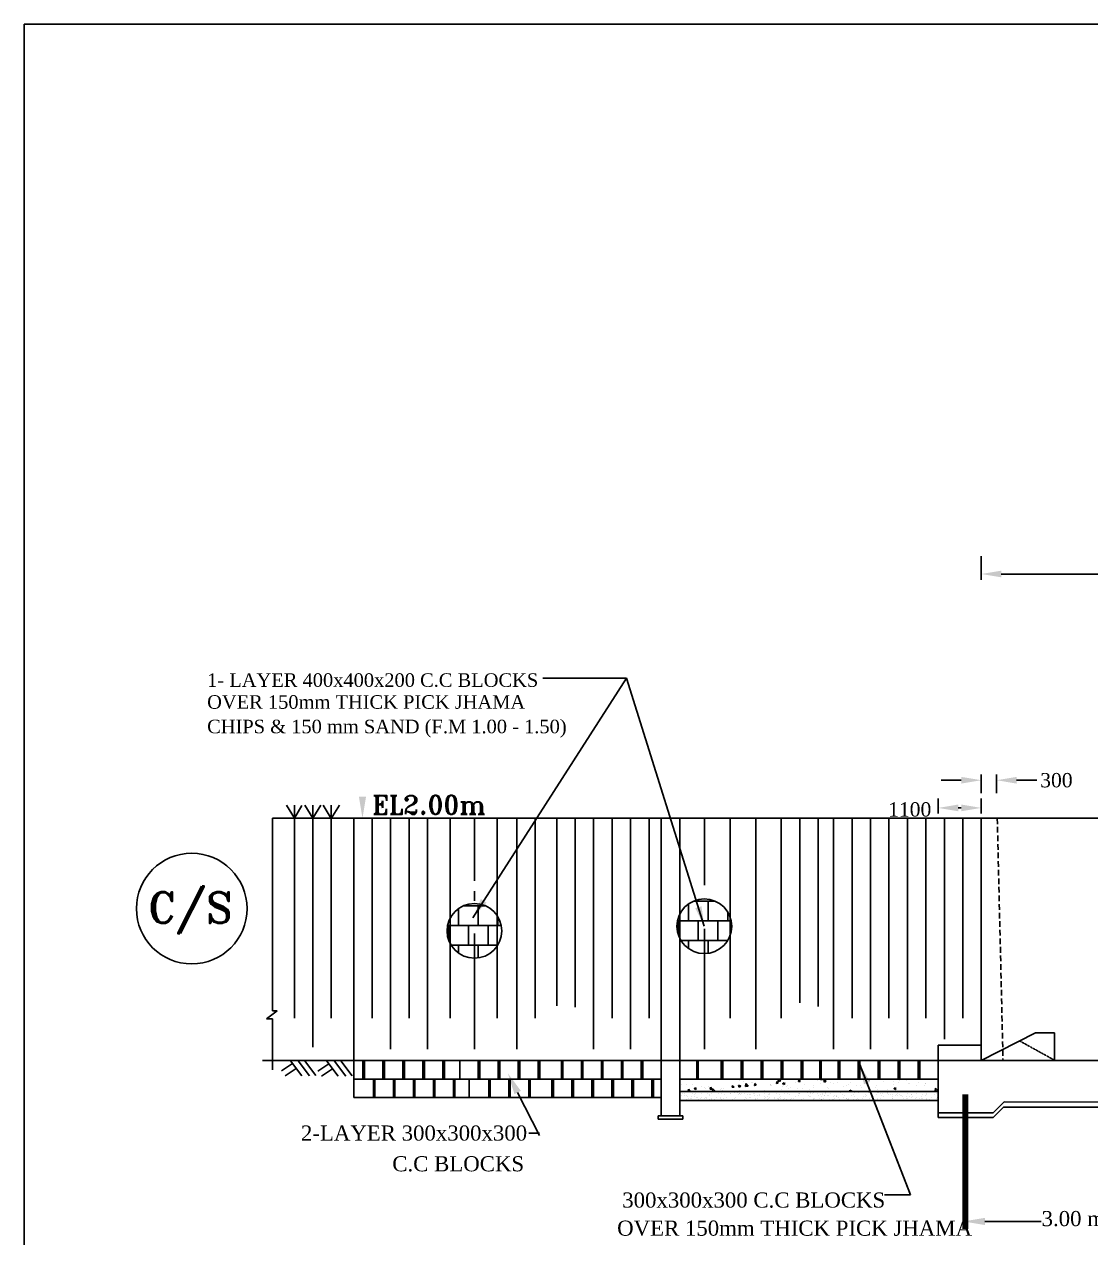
# Model space of a CAD drawing. Extents: x -298162 to 1078160, y -513173 to -216568.
# Drawn here: x 74253 to 92891, y -438317 to -417109 of the extents above; entities that cross this region are included whole.
import ezdxf

# ---------------------------------------------------------------- set-up
doc = ezdxf.new("R2010")
doc.units = 0
doc.header["$MEASUREMENT"] = 0
doc.linetypes.add('DASHED', pattern=[0.75, 0.5, -0.25])
doc.layers.get('0').update_dxf_attribs({"linetype": 'CONTINUOUS'})
doc.layers.get('DEFPOINTS').update_dxf_attribs({"linetype": 'CONTINUOUS'})
for name, color, linetype in [('BLOCK', 6, 'CONTINUOUS'), ('LINE', 7, 'CONTINUOUS'), ('SLOPECON', 12, 'CONTINUOUS'), ('SLOPEEARTH', 3, 'CONTINUOUS'), ('TEXT', 10, 'CONTINUOUS')]:
    doc.layers.add(name, color=color, linetype=linetype)
doc.styles.add('BIG', font='ROMANT.SHX')
doc.styles.get("Standard").update_dxf_attribs({"font": 'times.ttf', "height": 250})
doc.dimstyles.new('3', dxfattribs={"dimtxt": 225, "dimasz": 350, "dimexe": 100, "dimexo": 25, "dimgap": 9, "dimtad": 0, "dimdec": 0, "dimzin": 0, "dimdsep": 46, "dimtxsty": 'Standard', "dimcen": 0, "dimclrt": 256, "dimadec": 0, "dimazin": 0, "dimtfac": 1, "dimtdec": 0, "dimtofl": 0, "dimtmove": 2, "dimatfit": 3, "dimfxl": 1, "dimtolj": 1, "dimtzin": 0, "dimarcsym": 0})

# ---------------------------------------------------------------- blocks, each defined once
blk = doc.blocks.new('*D692')
at = {"layer": 'DEFPOINTS', "color": 0, "lineweight": -2}
for p in [(90978, -426378), (98760, -426717), (98760, -426717)]:
    blk.add_point(p, dxfattribs=at)
at = {"layer": 'LINE', "color": 0, "lineweight": -2}
for p, q in [((90978, -426403), (90978, -426817)), ((98760, -426692), (98760, -426617)), ((91328, -426717), (98410, -426717))]:
    blk.add_line(p, q, dxfattribs=at)
for points in [[(91328, -426659), (91328, -426775), (90978, -426717)], [(98410, -426659), (98410, -426775), (98760, -426717)]]:
    blk.add_solid(points, dxfattribs=at)
at = {"layer": 'LINE', "insert": (94700, -426405), "char_height": 250, "attachment_point": 5}
blk.add_mtext('\\A1;7700', dxfattribs=at)
blk = doc.blocks.new('*D827')
at = {"layer": 'DEFPOINTS', "color": 0, "lineweight": -2}
for p in [(90978, -430321), (90978, -430575), (91246, -430575)]:
    blk.add_point(p, dxfattribs=at)
at = {"layer": 'LINE', "color": 0, "lineweight": -2}
for p, q in [((90978, -430550), (90978, -430221)), ((91246, -430550), (91246, -430221)), ((90628, -430321), (90278, -430321)), ((91596, -430321), (91946, -430321))]:
    blk.add_line(p, q, dxfattribs=at)
for points in [[(90628, -430263), (90628, -430380), (90978, -430321)], [(91596, -430263), (91596, -430380), (91246, -430321)]]:
    blk.add_solid(points, dxfattribs=at)
at = {"layer": 'LINE', "insert": (92291, -430322), "char_height": 250, "attachment_point": 5}
blk.add_mtext('\\A1;300', dxfattribs=at)
blk = doc.blocks.new('*D828')
at = {"layer": 'DEFPOINTS', "color": 0, "lineweight": -2}
for p in [(90225, -430618), (90978, -430618), (90225, -430805)]:
    blk.add_point(p, dxfattribs=at)
at = {"layer": 'LINE', "color": 0, "lineweight": -2}
for p, q in [((90225, -430643), (90225, -430905)), ((90978, -430643), (90978, -430905)), ((90628, -430805), (90575, -430805))]:
    blk.add_line(p, q, dxfattribs=at)
for points in [[(90575, -430746), (90575, -430863), (90225, -430805)], [(90628, -430746), (90628, -430863), (90978, -430805)]]:
    blk.add_solid(points, dxfattribs=at)
at = {"layer": 'LINE', "insert": (89727, -430833), "char_height": 250, "attachment_point": 5}
blk.add_mtext('\\A1;1100', dxfattribs=at)
blk = doc.blocks.new('A$C546D0F5F')
at = {"layer": 'LINE'}
for s, p in [('1- LAYER 400x400x200 C.C BLOCKS', (0, 0)), ('OVER 150mm THICK PICK JHAMA', (0, -275)), ('CHIPS & 150 mm SAND (F.M 1.00 - 1.50)', (0, -583))]:
    blk.add_text(s, height=170, dxfattribs=at).set_placement(p)
blk = doc.blocks.new('*X15')
at = {"color": 0}
for p, q in [((19840, 640), (19840, 912)), ((19924, 960), (20274, 960)), ((20000, 960), (20000, 985)), ((20160, 640), (20160, 960)), ((19664, 640), (20535, 640)), ((19680, 403), (19680, 640)), ((20000, 320), (20000, 640)), ((20320, 320), (20320, 640)), ((20480, 640), (20480, 781)), ((19720, 320), (20479, 320)), ((19840, 190), (19840, 320)), ((20160, 111), (20160, 320))]:
    blk.add_line(p, q, dxfattribs=at)

msp = doc.modelspace()

# ---------------------------------------------------------------- linework, layer by layer
at = {"color": 0}
for p, q in [((80010.01, -430986.257), (80010.01, -435863.241)), ((85386.26, -430986.257), (85386.26, -436188.316)), ((85708.835, -430986.257), (85708.835, -436188.316)), ((90977.56, -430986.257), (90977.56, -435220.591)), ((90224.885, -434951.778), (90224.885, -435220.591)), ((90977.56, -434951.778), (90224.885, -434951.778)), ((98714.677, -435220.591), (90224.885, -435220.591)), ((90224.885, -435220.591), (90224.885, -436215.197)), ((86621.32, -435554.634), (86621.32, -435554.634)), ((86663.285, -435552.044), (86663.285, -435552.044)), ((86746.048, -435564.081), (86746.048, -435564.081)), ((86824.936, -435581.44), (86824.936, -435581.44)), ((86959.525, -435599.159), (86959.525, -435599.159)), ((87397.496, -435620.035), (87403.712, -435586.336)), ((87429.63, -435617.207), (87403.712, -435586.318)), ((87476.178, -435577.529), (87428.363, -435584.944)), ((87428.364, -435584.959), (87433.226, -435543.166)), ((87476.178, -435577.529), (87443.206, -435543.166)), ((87732.714, -435595.456), (87732.714, -435595.456)), ((87783.113, -435586.298), (87789.329, -435552.598)), ((87815.247, -435583.469), (87783.113, -435586.281)), ((87815.247, -435583.469), (87789.329, -435552.581)), ((88038.987, -435547.848), (88038.987, -435547.848)), ((88117.134, -435572.418), (88117.134, -435572.418)), ((88168.73, -435552.56), (88170.463, -435543.166)), ((88200.864, -435549.732), (88168.73, -435552.544)), ((88173.576, -435565.567), (88173.576, -435565.567)), ((88200.864, -435549.732), (88195.354, -435543.166)), ((88266.691, -435580.225), (88229.047, -435565.775)), ((88239.949, -435598.28), (88229.048, -435565.792)), ((88266.691, -435580.225), (88239.948, -435598.263)), ((88974.768, -435590.99), (88974.768, -435590.99)), ((89012.585, -435555.222), (89008.54, -435543.166)), ((89030.436, -435543.166), (89012.585, -435555.206)), ((89159.7, -435543.882), (89159.7, -435543.882)), ((89224.432, -435543.77), (89224.432, -435543.77)), ((89261.764, -435578.864), (89261.764, -435578.864)), ((89438.935, -435584.191), (89438.935, -435584.191)), ((89537.967, -435597.589), (89537.967, -435597.589)), ((89548.76, -435566.738), (89548.76, -435566.738)), ((89673.402, -435576.675), (89673.402, -435576.675)), ((89835.757, -435554.612), (89835.757, -435554.612)), ((85745.473, -435632.752), (85745.473, -435632.752)), ((85759.445, -435795.389), (85759.445, -435795.389)), ((85777.134, -435761.395), (85777.134, -435761.395)), ((85788.59, -435799.71), (85788.59, -435799.71)), ((85830.889, -435632.551), (85830.889, -435632.551)), ((85887.162, -435752.155), (85855.027, -435754.966)), ((85855.028, -435754.985), (85861.244, -435721.285)), ((85887.162, -435752.155), (85861.244, -435721.267)), ((85871.571, -435724.377), (85871.571, -435724.377)), ((85924.48, -435794.598), (85924.48, -435794.598)), ((85925.756, -435630.471), (85925.756, -435630.471)), ((86002.543, -435709.397), (85964.899, -435694.947)), ((85975.801, -435727.453), (85964.9, -435694.965)), ((86002.543, -435709.397), (85975.8, -435727.435)), ((85989.499, -435800.075), (85989.499, -435800.075)), ((86027.201, -435766.587), (86027.201, -435766.587)), ((86085.011, -435677.453), (86085.011, -435677.453)), ((86093.354, -435796.752), (86093.354, -435796.752)), ((86144.425, -435686.37), (86144.425, -435686.37)), ((86158.567, -435712.251), (86158.567, -435712.251)), ((86190.407, -435800.441), (86190.407, -435800.441)), ((86204.991, -435670.781), (86204.991, -435670.781)), ((86233.033, -435812.314), (86233.033, -435812.314)), ((86272.779, -435718.418), (86240.644, -435721.229)), ((86240.645, -435721.248), (86246.861, -435687.548)), ((86272.779, -435718.418), (86246.861, -435687.53)), ((86267.602, -435803.03), (86267.602, -435803.03)), ((86281.362, -435758.216), (86286.753, -435711.876)), ((86328.627, -435755.503), (86286.752, -435711.861)), ((86288.626, -435704.26), (86288.626, -435704.26)), ((86328.627, -435755.503), (86311.137, -435758.216)), ((86391.316, -435800.806), (86391.316, -435800.806)), ((86423.215, -435721.979), (86423.215, -435721.979)), ((86432.637, -435802.238), (86432.637, -435802.238)), ((86445.564, -435700.125), (86445.564, -435700.125)), ((86457.96, -435740.189), (86457.96, -435740.189)), ((86476.549, -435705.199), (86476.549, -435705.199)), ((86491.187, -435810.097), (86491.187, -435810.097)), ((86540.432, -435763.569), (86540.432, -435763.569)), ((86547.314, -435758.666), (86547.314, -435758.666)), ((86574.013, -435767.99), (86574.013, -435767.99)), ((86592.225, -435801.171), (86592.225, -435801.171)), ((86601.511, -435804.392), (86601.511, -435804.392)), ((86658.396, -435684.681), (86626.261, -435687.492)), ((86626.262, -435687.51), (86632.478, -435653.81)), ((86658.396, -435684.681), (86632.478, -435653.792)), ((86661.642, -435779.527), (86661.642, -435779.527)), ((86714.092, -435786.432), (86714.092, -435786.432)), ((86732.56, -435687.999), (86732.56, -435687.999)), ((86775.18, -435666.34), (86737.536, -435651.889)), ((86748.438, -435684.395), (86737.537, -435651.907)), ((86747.673, -435790.853), (86747.673, -435790.853)), ((86775.18, -435666.34), (86748.437, -435684.378)), ((86752.586, -435743.053), (86752.586, -435743.053)), ((86753.145, -435804.393), (86753.145, -435804.393)), ((86775.759, -435810.67), (86775.759, -435810.67)), ((86793.134, -435801.536), (86793.134, -435801.536)), ((86835.302, -435802.39), (86835.302, -435802.39)), ((86854.588, -435673.946), (86860.528, -435622.888)), ((86902.402, -435666.516), (86854.588, -435673.932)), ((86902.402, -435666.516), (86860.527, -435622.873)), ((86887.752, -435809.295), (86887.752, -435809.295)), ((86906.199, -435748.089), (86906.199, -435748.089)), ((86940.794, -435809.878), (86940.794, -435809.878)), ((86976.82, -435605.863), (86976.82, -435605.863)), ((86994.043, -435801.901), (86994.043, -435801.901)), ((87011.299, -435802.175), (87011.299, -435802.175)), ((87011.879, -435653.773), (87018.095, -435620.073)), ((87044.013, -435650.944), (87011.879, -435653.755)), ((87044.013, -435650.944), (87018.095, -435620.055)), ((87019.556, -435675.872), (87019.556, -435675.872)), ((87025.284, -435604.39), (87025.284, -435604.39)), ((87109.668, -435812.032), (87109.668, -435812.032)), ((87193.195, -435735.963), (87193.195, -435735.963)), ((87194.952, -435802.266), (87194.952, -435802.266)), ((87261.366, -435807.367), (87261.366, -435807.367)), ((87273.258, -435796.471), (87273.258, -435796.471)), ((87290.355, -435659.682), (87290.355, -435659.682)), ((87296.842, -435638.808), (87296.842, -435638.808)), ((87299.062, -435643.86), (87299.062, -435643.86)), ((87306.552, -435663.746), (87306.552, -435663.746)), ((87395.861, -435802.631), (87395.861, -435802.631)), ((87429.63, -435617.207), (87397.496, -435620.018)), ((87480.192, -435723.837), (87480.192, -435723.837)), ((87502.678, -435670.667), (87502.678, -435670.667)), ((87547.817, -435623.282), (87510.173, -435608.832)), ((87521.074, -435641.338), (87510.173, -435608.849)), ((87547.817, -435623.282), (87521.074, -435641.321)), ((87531.411, -435794.253), (87531.411, -435794.253)), ((87540.027, -435759.976), (87540.027, -435759.976)), ((87572.878, -435676.663), (87572.878, -435676.663)), ((87593.549, -435651.62), (87593.549, -435651.62)), ((87596.77, -435802.996), (87596.77, -435802.996)), ((87603.891, -435713.501), (87603.891, -435713.501)), ((87637.266, -435688.386), (87637.266, -435688.386)), ((87705.062, -435759.184), (87705.062, -435759.184)), ((87767.188, -435711.711), (87767.188, -435711.711)), ((87781.479, -435799.445), (87781.479, -435799.445)), ((87793.37, -435788.549), (87793.37, -435788.549)), ((87797.678, -435803.361), (87797.678, -435803.361)), ((87815.533, -435764.4), (87815.533, -435764.4)), ((87849.114, -435768.821), (87849.114, -435768.821)), ((87852.113, -435716.972), (87852.113, -435716.972)), ((87873.936, -435761.338), (87873.936, -435761.338)), ((87880.545, -435639.494), (87880.545, -435639.494)), ((87936.743, -435780.358), (87936.743, -435780.358)), ((87976.804, -435733.087), (87976.804, -435733.087)), ((87989.193, -435787.263), (87989.193, -435787.263)), ((87998.587, -435803.726), (87998.587, -435803.726)), ((88022.773, -435791.684), (88022.773, -435791.684)), ((88046.249, -435649.275), (88046.249, -435649.275)), ((88048.184, -435767.616), (88048.184, -435767.616)), ((88051.524, -435786.332), (88051.524, -435786.332)), ((88054.184, -435699.585), (88054.184, -435699.585)), ((88110.403, -435803.221), (88110.403, -435803.221)), ((88123.671, -435751.39), (88123.671, -435751.39)), ((88159.457, -435766.825), (88159.457, -435766.825)), ((88162.853, -435810.126), (88162.853, -435810.126)), ((88167.541, -435627.368), (88167.541, -435627.368)), ((88199.496, -435804.092), (88199.496, -435804.092)), ((88247.829, -435791.524), (88247.829, -435791.524)), ((88259.72, -435780.627), (88259.72, -435780.627)), ((88287.418, -435687.459), (88287.418, -435687.459)), ((88306.022, -435703.094), (88306.022, -435703.094)), ((88328.331, -435768.979), (88328.331, -435768.979)), ((88339.408, -435610.272), (88339.408, -435610.272)), ((88346.642, -435804.457), (88346.642, -435804.457)), ((88400.775, -435615.242), (88400.775, -435615.242)), ((88459.35, -435610.268), (88459.35, -435610.268)), ((88502.579, -435775.256), (88502.579, -435775.256)), ((88517.874, -435778.41), (88517.874, -435778.41)), ((88547.551, -435804.822), (88547.551, -435804.822)), ((88574.414, -435675.332), (88574.414, -435675.332)), ((88618.643, -435650.581), (88618.643, -435650.581)), ((88619.558, -435756.913), (88619.558, -435756.913)), ((88662.966, -435637.074), (88662.966, -435637.074)), ((88667.614, -435774.465), (88667.614, -435774.465)), ((88718.415, -435753.626), (88680.772, -435739.176)), ((88687.155, -435758.216), (88680.772, -435739.192)), ((88687.771, -435603.116), (88687.771, -435603.116)), ((88718.415, -435753.626), (88711.611, -435758.216)), ((88748.46, -435805.187), (88748.46, -435805.187)), ((88767.941, -435783.602), (88767.941, -435783.602)), ((88779.833, -435772.705), (88779.833, -435772.705)), ((88797.555, -435654.793), (88797.555, -435654.793)), ((88836.488, -435776.619), (88836.488, -435776.619)), ((88861.411, -435663.206), (88861.411, -435663.206)), ((88890.201, -435684.999), (88890.201, -435684.999)), ((88949.369, -435805.552), (88949.369, -435805.552)), ((88984.421, -435758.326), (88984.421, -435758.326)), ((89010.736, -435782.897), (89010.736, -435782.897)), ((89036.871, -435765.232), (89036.871, -435765.232)), ((89037.986, -435770.488), (89037.986, -435770.488)), ((89070.452, -435769.653), (89070.452, -435769.653)), ((89137.092, -435699.494), (89137.092, -435699.494)), ((89148.407, -435651.08), (89148.407, -435651.08)), ((89150.278, -435805.917), (89150.278, -435805.917)), ((89158.081, -435781.189), (89158.081, -435781.189)), ((89166.237, -435722.854), (89166.237, -435722.854)), ((89175.771, -435782.105), (89175.771, -435782.105)), ((89210.531, -435788.094), (89210.531, -435788.094)), ((89244.112, -435792.515), (89244.112, -435792.515)), ((89288.054, -435775.68), (89288.054, -435775.68)), ((89299.945, -435764.784), (89299.945, -435764.784)), ((89331.741, -435804.052), (89331.741, -435804.052)), ((89340.708, -435726.301), (89340.708, -435726.301)), ((89344.645, -435784.259), (89344.645, -435784.259)), ((89351.187, -435806.282), (89351.187, -435806.282)), ((89384.191, -435810.957), (89384.191, -435810.957)), ((89435.403, -435638.954), (89435.403, -435638.954)), ((89491.052, -435710.569), (89453.408, -435696.119)), ((89464.31, -435728.623), (89453.409, -435696.134)), ((89491.052, -435710.569), (89464.309, -435728.607)), ((89475.297, -435744.019), (89475.297, -435744.019)), ((89518.893, -435790.537), (89518.893, -435790.537)), ((89552.096, -435806.647), (89552.096, -435806.647)), ((89558.099, -435762.566), (89558.099, -435762.566)), ((89683.928, -435789.746), (89683.928, -435789.746)), ((89710.493, -435618.609), (89710.493, -435618.609)), ((89722.399, -435626.828), (89722.399, -435626.828)), ((89753.005, -435807.012), (89753.005, -435807.012)), ((89808.166, -435767.758), (89808.166, -435767.758)), ((89851.503, -435651.407), (89851.503, -435651.407)), ((89852.802, -435791.9), (89852.802, -435791.9)), ((89877.017, -435603.481), (89877.017, -435603.481)), ((89953.913, -435807.377), (89953.913, -435807.377)), ((89974, -435758.216), (89974.673, -435754.571)), ((89977.743, -435758.216), (89974.672, -435754.556)), ((89986.53, -435656.463), (89986.53, -435656.463)), ((90009.396, -435614.702), (90009.396, -435614.702)), ((90011.606, -435621.2), (90011.606, -435621.2)), ((90013.998, -435813.485), (90013.998, -435813.485)), ((90027.05, -435798.177), (90027.05, -435798.177)), ((90154.822, -435807.742), (90154.822, -435807.742)), ((90165.038, -435705.226), (90165.038, -435705.226)), ((90220.015, -435745.291), (90172.2, -435752.706)), ((90172.201, -435752.719), (90178.141, -435701.661)), ((90220.015, -435745.291), (90178.14, -435701.648)), ((90192.086, -435797.386), (90192.086, -435797.386)), ((85701.029, -435831.132), (85701.029, -435831.132)), ((85712.92, -435820.236), (85712.92, -435820.236)), ((85733.861, -435824.421), (85733.861, -435824.421)), ((85786.311, -435831.326), (85786.311, -435831.326)), ((85819.892, -435835.747), (85819.892, -435835.747)), ((85834.426, -435898.868), (85834.426, -435898.868)), ((85837.243, -435855.086), (85837.243, -435855.086)), ((85861.632, -435881.536), (85861.632, -435881.536)), ((85894.969, -435887.756), (85894.969, -435887.756)), ((85906.861, -435876.859), (85906.861, -435876.859)), ((85907.521, -435847.284), (85907.521, -435847.284)), ((85920.416, -435918.907), (85920.416, -435918.907)), ((85959.971, -435854.189), (85959.971, -435854.189)), ((85971.074, -435818.019), (85971.074, -435818.019)), ((85993.551, -435858.61), (85993.551, -435858.61)), ((86011.492, -435861.364), (86011.492, -435861.364)), ((86035.335, -435899.233), (86035.335, -435899.233)), ((86062.541, -435881.901), (86062.541, -435881.901)), ((86081.181, -435870.147), (86081.181, -435870.147)), ((86133.63, -435877.052), (86133.63, -435877.052)), ((86165.014, -435874.642), (86165.014, -435874.642)), ((86167.211, -435881.473), (86167.211, -435881.473)), ((86176.527, -435860.572), (86176.527, -435860.572)), ((86221.142, -435823.211), (86221.142, -435823.211)), ((86236.244, -435899.598), (86236.244, -435899.598)), ((86254.84, -435893.009), (86254.84, -435893.009)), ((86263.45, -435882.266), (86263.45, -435882.266)), ((86307.29, -435899.915), (86307.29, -435899.915)), ((86340.871, -435904.336), (86340.871, -435904.336)), ((86345.401, -435862.726), (86345.401, -435862.726)), ((86415.082, -435879.834), (86415.082, -435879.834)), ((86426.973, -435868.938), (86426.973, -435868.938)), ((86428.5, -435915.872), (86428.5, -435915.872)), ((86437.153, -435899.963), (86437.153, -435899.963)), ((86464.358, -435882.631), (86464.358, -435882.631)), ((86519.649, -435869.004), (86519.649, -435869.004)), ((86638.062, -435900.328), (86638.062, -435900.328)), ((86665.267, -435882.996), (86665.267, -435882.996)), ((86684.684, -435868.213), (86684.684, -435868.213)), ((86685.127, -435866.72), (86685.127, -435866.72)), ((86741.254, -435815.289), (86741.254, -435815.289)), ((86838.97, -435900.693), (86838.97, -435900.693)), ((86853.558, -435870.367), (86853.558, -435870.367)), ((86866.176, -435883.361), (86866.176, -435883.361)), ((86921.333, -435813.716), (86921.333, -435813.716)), ((86935.194, -435871.912), (86935.194, -435871.912)), ((86947.086, -435861.016), (86947.086, -435861.016)), ((87008.962, -435825.252), (87008.962, -435825.252)), ((87027.806, -435876.645), (87027.806, -435876.645)), ((87039.879, -435901.058), (87039.879, -435901.058)), ((87061.412, -435832.158), (87061.412, -435832.158)), ((87067.085, -435883.726), (87067.085, -435883.726)), ((87094.992, -435836.578), (87094.992, -435836.578)), ((87141.026, -435917.639), (87141.026, -435917.639)), ((87182.622, -435848.115), (87182.622, -435848.115)), ((87192.841, -435875.853), (87192.841, -435875.853)), ((87205.239, -435858.798), (87205.239, -435858.798)), ((87235.071, -435855.02), (87235.071, -435855.02)), ((87240.788, -435901.423), (87240.788, -435901.423)), ((87267.994, -435884.091), (87267.994, -435884.091)), ((87268.652, -435859.441), (87268.652, -435859.441)), ((87283.916, -435818.31), (87283.916, -435818.31)), ((87356.281, -435870.978), (87356.281, -435870.978)), ((87361.715, -435878.007), (87361.715, -435878.007)), ((87399.18, -435915.422), (87399.18, -435915.422)), ((87408.731, -435877.883), (87408.731, -435877.883)), ((87441.697, -435901.788), (87441.697, -435901.788)), ((87442.312, -435882.304), (87442.312, -435882.304)), ((87448.952, -435817.519), (87448.952, -435817.519)), ((87455.307, -435863.99), (87455.307, -435863.99)), ((87467.198, -435853.094), (87467.198, -435853.094)), ((87468.903, -435884.456), (87468.903, -435884.456)), ((87529.941, -435893.841), (87529.941, -435893.841)), ((87535.963, -435884.285), (87535.963, -435884.285)), ((87582.391, -435900.746), (87582.391, -435900.746)), ((87615.971, -435905.167), (87615.971, -435905.167)), ((87617.826, -435819.673), (87617.826, -435819.673)), ((87642.606, -435902.153), (87642.606, -435902.153)), ((87661.138, -435909.717), (87661.138, -435909.717)), ((87669.812, -435884.821), (87669.812, -435884.821)), ((87700.998, -435883.493), (87700.998, -435883.493)), ((87703.601, -435916.703), (87703.601, -435916.703)), ((87725.352, -435850.877), (87725.352, -435850.877)), ((87792.074, -435825.951), (87792.074, -435825.951)), ((87843.515, -435902.518), (87843.515, -435902.518)), ((87869.872, -435885.647), (87869.872, -435885.647)), ((87870.72, -435885.187), (87870.72, -435885.187)), ((87919.292, -435907.5), (87919.292, -435907.5)), ((87957.109, -435825.159), (87957.109, -435825.159)), ((87975.419, -435856.069), (87975.419, -435856.069)), ((87987.311, -435845.172), (87987.311, -435845.172)), ((88044.12, -435891.925), (88044.12, -435891.925)), ((88044.424, -435902.884), (88044.424, -435902.884)), ((88071.629, -435885.552), (88071.629, -435885.552)), ((88125.983, -435827.313), (88125.983, -435827.313)), ((88155.393, -435891.134), (88155.393, -435891.134)), ((88169.359, -435912.692), (88169.359, -435912.692)), ((88181.251, -435901.795), (88181.251, -435901.795)), ((88191.57, -435903.249), (88191.57, -435903.249)), ((88191.702, -435842.955), (88191.702, -435842.955)), ((88196.433, -435814.547), (88196.433, -435814.547)), ((88218.776, -435885.917), (88218.776, -435885.917)), ((88230.3, -435826.084), (88230.3, -435826.084)), ((88246.468, -435833.591), (88246.468, -435833.591)), ((88282.75, -435832.989), (88282.75, -435832.989)), ((88316.33, -435837.41), (88316.33, -435837.41)), ((88324.267, -435893.288), (88324.267, -435893.288)), ((88385.642, -435899.578), (88385.642, -435899.578)), ((88392.479, -435903.614), (88392.479, -435903.614)), ((88403.96, -435848.946), (88403.96, -435848.946)), ((88411.503, -435832.799), (88411.503, -435832.799)), ((88419.685, -435886.282), (88419.685, -435886.282)), ((88441.769, -435848.147), (88441.769, -435848.147)), ((88453.661, -435837.25), (88453.661, -435837.25)), ((88456.409, -435855.851), (88456.409, -435855.851)), ((88489.99, -435860.272), (88489.99, -435860.272)), ((88498.515, -435899.566), (88498.515, -435899.566)), ((88577.619, -435871.809), (88577.619, -435871.809)), ((88580.377, -435834.953), (88580.377, -435834.953)), ((88593.388, -435903.979), (88593.388, -435903.979)), ((88620.593, -435886.647), (88620.593, -435886.647)), ((88630.069, -435878.714), (88630.069, -435878.714)), ((88635.709, -435904.77), (88635.709, -435904.77)), ((88647.601, -435893.874), (88647.601, -435893.874)), ((88663.55, -435898.774), (88663.55, -435898.774)), ((88663.65, -435883.135), (88663.65, -435883.135)), ((88711.814, -435835.033), (88711.814, -435835.033)), ((88751.279, -435894.672), (88751.279, -435894.672)), ((88754.625, -435841.231), (88754.625, -435841.231)), ((88794.297, -435904.344), (88794.297, -435904.344)), ((88803.729, -435901.577), (88803.729, -435901.577)), ((88821.502, -435887.012), (88821.502, -435887.012)), ((88832.424, -435900.928), (88832.424, -435900.928)), ((88837.31, -435905.998), (88837.31, -435905.998)), ((88905.754, -435891.656), (88905.754, -435891.656)), ((88919.661, -435840.44), (88919.661, -435840.44)), ((88924.939, -435917.534), (88924.939, -435917.534)), ((88961.882, -435840.225), (88961.882, -435840.225)), ((88973.773, -435829.329), (88973.773, -435829.329)), ((88995.205, -435904.709), (88995.205, -435904.709)), ((89006.672, -435907.206), (89006.672, -435907.206)), ((89022.411, -435887.377), (89022.411, -435887.377)), ((89088.535, -435842.594), (89088.535, -435842.594)), ((89155.822, -435896.848), (89155.822, -435896.848)), ((89167.713, -435885.952), (89167.713, -435885.952)), ((89171.707, -435906.414), (89171.707, -435906.414)), ((89196.114, -435905.074), (89196.114, -435905.074)), ((89223.32, -435887.742), (89223.32, -435887.742)), ((89231.927, -435827.111), (89231.927, -435827.111)), ((89262.783, -435848.871), (89262.783, -435848.871)), ((89340.581, -435908.568), (89340.581, -435908.568)), ((89397.023, -435905.439), (89397.023, -435905.439)), ((89417.771, -435815.378), (89417.771, -435815.378)), ((89424.229, -435888.107), (89424.229, -435888.107)), ((89425.867, -435883.734), (89425.867, -435883.734)), ((89427.818, -435848.08), (89427.818, -435848.08)), ((89481.994, -435832.303), (89481.994, -435832.303)), ((89493.885, -435821.407), (89493.885, -435821.407)), ((89505.401, -435826.915), (89505.401, -435826.915)), ((89514.829, -435914.846), (89514.829, -435914.846)), ((89557.85, -435833.82), (89557.85, -435833.82)), ((89591.431, -435838.241), (89591.431, -435838.241)), ((89596.692, -435850.234), (89596.692, -435850.234)), ((89597.932, -435905.804), (89597.932, -435905.804)), ((89625.138, -435888.472), (89625.138, -435888.472)), ((89675.934, -435888.927), (89675.934, -435888.927)), ((89679.06, -435849.777), (89679.06, -435849.777)), ((89679.864, -435914.055), (89679.864, -435914.055)), ((89687.826, -435878.03), (89687.826, -435878.03)), ((89731.51, -435856.683), (89731.51, -435856.683)), ((89752.039, -435819.189), (89752.039, -435819.189)), ((89765.091, -435861.103), (89765.091, -435861.103)), ((89770.94, -435856.512), (89770.94, -435856.512)), ((89798.841, -435906.169), (89798.841, -435906.169)), ((89826.047, -435888.837), (89826.047, -435888.837)), ((89848.738, -435916.209), (89848.738, -435916.209)), ((89852.72, -435872.64), (89852.72, -435872.64)), ((89905.17, -435879.545), (89905.17, -435879.545)), ((89935.975, -435855.72), (89935.975, -435855.72)), ((89938.75, -435883.966), (89938.75, -435883.966)), ((89945.979, -435875.813), (89945.979, -435875.813)), ((89999.75, -435906.535), (89999.75, -435906.535)), ((90002.107, -435824.382), (90002.107, -435824.382)), ((90026.38, -435895.503), (90026.38, -435895.503)), ((90026.955, -435889.203), (90026.955, -435889.203)), ((90078.83, -435902.408), (90078.83, -435902.408)), ((90104.849, -435857.874), (90104.849, -435857.874)), ((90112.41, -435906.829), (90112.41, -435906.829)), ((90196.047, -435881.005), (90196.047, -435881.005)), ((90200.04, -435918.366), (90200.04, -435918.366)), ((90200.659, -435906.9), (90200.659, -435906.9)), ((90207.938, -435870.108), (90207.938, -435870.108)), ((91375.254, -435943.845), (91184.546, -436134.553)), ((85332.498, -436188.316), (85332.498, -436242.078)), ((85762.598, -436188.316), (85332.498, -436188.316)), ((85762.598, -436188.316), (85762.598, -436242.078)), ((91184.546, -436134.553), (90224.885, -436134.553)), ((91184.546, -436215.197), (90224.885, -436215.197)), ((91365.577, -436034.166), (91184.546, -436215.197)), ((85762.598, -436242.078), (85332.498, -436242.078))]:
    msp.add_line(p, q, dxfattribs=at)
at = {"color": 0, "linetype": 'DASHED'}
msp.add_line((92255.164, -435212.943), (91646.904, -434876.123), dxfattribs=at)
at = {"color": 0, "const_width": 107.525}
msp.add_lwpolyline([(90700.683, -435811.978), (90700.683, -438164.346)], dxfattribs=at)
at = {"layer": 'BLOCK', "color": 0}
for p, q in [((90224.885, -435220.591), (80010.01, -435220.591)), ((80171.298, -435220.591), (80171.298, -435543.166)), ((80198.179, -435220.591), (80198.179, -435543.166)), ((80520.754, -435220.591), (80520.754, -435543.166)), ((80547.635, -435220.591), (80547.635, -435543.166)), ((80870.21, -435220.591), (80870.21, -435543.166)), ((80897.092, -435220.591), (80897.092, -435543.166)), ((81219.667, -435220.591), (81219.667, -435543.166)), ((81246.548, -435220.591), (81246.548, -435543.166)), ((81569.123, -435220.591), (81569.123, -435543.166)), ((81596.004, -435220.591), (81596.004, -435543.166)), ((81866.611, -435220.591), (81866.611, -435543.166)), ((82187.392, -435220.591), (82187.392, -435543.166)), ((82214.273, -435220.591), (82214.273, -435543.166)), ((82536.848, -435220.591), (82536.848, -435543.166)), ((82563.729, -435220.591), (82563.729, -435543.166)), ((82886.304, -435220.591), (82886.304, -435543.166)), ((82913.185, -435220.591), (82913.185, -435543.166)), ((83235.76, -435220.591), (83235.76, -435543.166)), ((83262.642, -435220.591), (83262.642, -435543.166)), ((83638.979, -435220.591), (83638.979, -435543.166)), ((83665.86, -435220.591), (83665.86, -435543.166)), ((83988.435, -435220.591), (83988.435, -435543.166)), ((84015.317, -435220.591), (84015.317, -435543.166)), ((84337.892, -435220.591), (84337.892, -435543.166)), ((84364.773, -435220.591), (84364.773, -435543.166)), ((84687.348, -435220.591), (84687.348, -435543.166)), ((84714.229, -435220.591), (84714.229, -435543.166)), ((85036.804, -435220.591), (85036.804, -435543.166)), ((85063.685, -435220.591), (85063.685, -435543.166)), ((86004.529, -435220.591), (86004.529, -435543.166)), ((86031.41, -435220.591), (86031.41, -435543.166)), ((86434.629, -435220.591), (86434.629, -435543.166)), ((86461.51, -435220.591), (86461.51, -435543.166)), ((86784.085, -435220.591), (86784.085, -435543.166)), ((86810.967, -435220.591), (86810.967, -435543.166)), ((87133.542, -435220.591), (87133.542, -435543.166)), ((87160.423, -435220.591), (87160.423, -435543.166)), ((87482.998, -435220.591), (87482.998, -435543.166)), ((87509.879, -435220.591), (87509.879, -435543.166)), ((87832.454, -435220.591), (87832.454, -435543.166)), ((87859.335, -435220.591), (87859.335, -435543.166)), ((88155.029, -435220.591), (88155.029, -435543.166)), ((88181.91, -435220.591), (88181.91, -435543.166)), ((88477.604, -435220.591), (88477.604, -435543.166)), ((88504.485, -435220.591), (88504.485, -435543.166)), ((88827.06, -435220.591), (88827.06, -435543.166)), ((88853.942, -435220.591), (88853.942, -435543.166)), ((89176.517, -435220.591), (89176.517, -435543.166)), ((89203.398, -435220.591), (89203.398, -435543.166)), ((89525.973, -435220.591), (89525.973, -435543.166)), ((89552.854, -435220.591), (89552.854, -435543.166)), ((89875.429, -435220.591), (89875.429, -435543.166)), ((89902.31, -435220.591), (89902.31, -435543.166)), ((85386.26, -435543.166), (80010.01, -435543.166)), ((80354.671, -435543.154), (80354.671, -435865.729)), ((80381.553, -435543.154), (80381.553, -435865.729)), ((80704.128, -435543.154), (80704.128, -435865.729)), ((80731.009, -435543.154), (80731.009, -435865.729)), ((81053.584, -435543.154), (81053.584, -435865.729)), ((81080.465, -435543.154), (81080.465, -435865.729)), ((81403.04, -435543.154), (81403.04, -435865.729)), ((81429.921, -435543.154), (81429.921, -435865.729)), ((81752.496, -435543.154), (81752.496, -435865.729)), ((81779.378, -435543.154), (81779.378, -435865.729)), ((82027.284, -435543.154), (82027.284, -435865.729)), ((82370.765, -435543.154), (82370.765, -435865.729)), ((82397.646, -435543.154), (82397.646, -435865.729)), ((82720.221, -435543.154), (82720.221, -435865.729)), ((82747.103, -435543.154), (82747.103, -435865.729)), ((83069.678, -435543.154), (83069.678, -435865.729)), ((83096.559, -435543.154), (83096.559, -435865.729)), ((83472.896, -435543.154), (83472.896, -435865.729)), ((83499.778, -435543.154), (83499.778, -435865.729)), ((83822.353, -435543.154), (83822.353, -435865.729)), ((83849.234, -435543.154), (83849.234, -435865.729)), ((84171.809, -435543.154), (84171.809, -435865.729)), ((84198.69, -435543.154), (84198.69, -435865.729)), ((84521.265, -435543.154), (84521.265, -435865.729)), ((84548.146, -435543.154), (84548.146, -435865.729)), ((84870.721, -435543.154), (84870.721, -435865.729)), ((84897.603, -435543.154), (84897.603, -435865.729)), ((85220.178, -435543.154), (85220.178, -435865.729)), ((85247.059, -435543.154), (85247.059, -435865.729)), ((90224.885, -435543.166), (85708.835, -435543.166)), ((90224.885, -435758.216), (85708.835, -435758.216)), ((85386.26, -435863.241), (80010.01, -435863.241)), ((90224.885, -435919.503), (85708.835, -435919.503))]:
    msp.add_line(p, q, dxfattribs=at)
at = {"layer": 'LINE', "color": 0}
for p, q in [((98759.872, -430983.871), (78590.403, -430986.257)), ((78590.403, -430986.257), (78590.403, -434353.654)), ((78670.629, -434353.654), (78487.255, -434491.045)), ((78590.403, -434491.045), (78487.255, -434491.045)), ((78670.629, -434353.654), (78590.403, -434353.654)), ((78590.403, -434491.045), (78590.403, -435384.083)), ((91924.355, -434733.336), (90977.56, -435220.591)), ((91924.355, -434733.336), (92255.164, -434733.336)), ((92255.164, -434733.336), (92255.164, -435220.591)), ((80010.01, -435220.591), (78418.769, -435220.591)), ((78940.241, -435274.242), (78745.697, -435402.101)), ((79006.795, -435361.186), (78812.252, -435489.045)), ((78904.404, -435223.098), (79104.067, -435489.045)), ((79037.513, -435223.098), (79237.176, -435489.045)), ((79150.143, -435217.984), (79349.806, -435483.931)), ((79575.067, -435279.356), (79380.523, -435407.215)), ((79641.621, -435366.301), (79447.078, -435494.16)), ((79539.23, -435228.213), (79738.893, -435494.16)), ((79672.338, -435228.213), (79872.001, -435494.16)), ((79784.969, -435223.098), (79984.632, -435489.045)), ((88827.06, -435220.591), (89743.861, -437566.055)), ((82875.329, -435778.219), (83257.837, -436528.305)), ((99080.518, -435953.317), (91375.254, -435943.845)), ((99078.716, -436043.647), (91365.577, -436034.166)), ((83257.837, -436487.349), (83073.345, -436487.349)), ((89743.861, -437566.055), (89285.919, -437566.055)), ((91042.095, -438031.948), (92027.269, -438031.948))]:
    msp.add_line(p, q, dxfattribs=at)
at = {"layer": 'LINE', "color": 0, "linetype": 'DASHED', "ltscale": 200}
msp.add_line((91257.281, -430986.257), (91358.397, -435220.591), dxfattribs=at)
at = {"layer": 'LINE', "color": 0}
msp.add_lwpolyline([(74252.713, -459895.115), (134757.913, -459895.115), (134757.913, -417109.295), (74252.713, -417109.295)], close=True, dxfattribs=at)
for centre, radius in [((77180.231, -432565.048), 966.728), ((86137.817, -432874.121), 477.988), ((82120.497, -432953.719), 477.988)]:
    msp.add_circle(centre, radius, dxfattribs=at)
for points in [[(82931.206, -435749.725), (82819.452, -435806.714), (82704.362, -435442.958)], [(91042.095, -437969.225), (91042.095, -438094.671), (90665.757, -438031.948)]]:
    msp.add_solid(points, dxfattribs=at)
at = {"layer": 'SLOPECON', "color": 0}
for p, q in [((83880.91, -429932.315), (83880.91, -429938.951)), ((80332.585, -430986.257), (80332.585, -434479.177)), ((80655.16, -430986.257), (80655.16, -435018.95)), ((80977.735, -430986.257), (80977.735, -434479.177)), ((81300.31, -430986.257), (81300.31, -435018.95)), ((81697.257, -430986.257), (81697.257, -434479.177)), ((82120.497, -430986.257), (82120.497, -432081.916)), ((82517.444, -430986.257), (82517.444, -434479.177)), ((82859.423, -430986.257), (82859.423, -435018.95)), ((83181.998, -430986.257), (83181.998, -434479.177)), ((83558.335, -430986.257), (83558.335, -434265.428)), ((83880.91, -430986.257), (83880.91, -434290.046)), ((84203.485, -430986.257), (84203.485, -435018.95)), ((84526.06, -430986.257), (84526.06, -434479.177)), ((84848.635, -430986.257), (84848.635, -435018.95)), ((85171.21, -430986.257), (85171.21, -434479.177)), ((86138.935, -430986.257), (86138.935, -432152.365)), ((86587.616, -430986.257), (86587.616, -434479.177)), ((87035.307, -430986.257), (87035.307, -435018.95)), ((87482.998, -430986.257), (87482.998, -434479.177)), ((87805.573, -430986.257), (87805.573, -434213.984)), ((88128.148, -430986.257), (88128.148, -434273.513)), ((88396.96, -430986.257), (88396.96, -435018.95)), ((88719.535, -430986.257), (88719.535, -434479.177)), ((89042.11, -430986.257), (89042.11, -435018.95)), ((89364.685, -430986.257), (89364.685, -434479.177)), ((89687.26, -430986.257), (89687.26, -435018.95)), ((90009.835, -430986.257), (90009.835, -434479.177)), ((90332.41, -430986.257), (90332.41, -434846.696)), ((90654.985, -430986.257), (90654.985, -434479.177)), ((82120.497, -432260.774), (82120.497, -432425.996)), ((82120.497, -432999.362), (82120.497, -435018.95)), ((86138.935, -432919.765), (86138.935, -435018.95))]:
    msp.add_line(p, q, dxfattribs=at)
at = {"layer": 'SLOPEEARTH', "color": 0}
for p, q in [((78972.975, -430981.371), (78837.371, -430756.829)), ((78972.856, -430756.829), (78972.938, -434479.177)), ((78972.975, -430981.371), (79105.962, -430760.898)), ((79295.513, -430986.257), (79156.958, -430756.829)), ((79295.431, -430756.829), (79295.513, -434986.801)), ((79295.513, -430986.257), (79433.902, -430756.829)), ((79618.051, -430991.143), (79476.545, -430756.829)), ((79618.006, -430756.829), (79618.088, -434479.177)), ((79618.051, -430991.143), (79759.387, -430756.829))]:
    msp.add_line(p, q, dxfattribs=at)
msp.add_solid([(80100.473, -430607.636), (80225.919, -430607.636), (80163.196, -430983.974)], dxfattribs=at)

# ---------------------------------------------------------------- block references
at = {"layer": 'LINE', "color": 0}
for name, p, xscale, yscale, zscale in [('A$C546D0F5F', (77448.563, -428688.919), 1.391500000027008, 1.391500000027008, 1.3915), ('*X15', (64527.286, -433468.863), 1.075249999994412, 1.075249999994412, 1.07525), ('*X15', (60509.965, -433548.461), 1.075249999994412, 1.075249999994412, 1.07525)]:
    msp.add_blockref(name, p, dxfattribs=dict(at, xscale=xscale, yscale=yscale, zscale=zscale))

# ---------------------------------------------------------------- texts
at = {"layer": 'LINE', "color": 0, "style": 'BIG'}
msp.add_text('C/S', height=537.625, dxfattribs=at).set_placement((76417.494, -432815.762))
at = {"layer": 'LINE', "color": 0}
for s, p in [('2-LAYER 300x300x300 ', (79087.983, -436618.892)), ('C.C BLOCKS', (80684.324, -437156.007)), ('300x300x300 C.C BLOCKS', (84703.129, -437789.863)), ('3.00 m LONG U TYPE', (92032.215, -438114.049)), ('OVER 150mm THICK PICK JHAMA', (84614.561, -438281.376))]:
    msp.add_text(s, height=263.925, dxfattribs=at).set_placement(p)
at = {"layer": 'TEXT', "color": 0, "style": 'BIG'}
msp.add_text('EL2.00m', height=322.575, dxfattribs=at).set_placement((80333.98, -430912.19))

# ---------------------------------------------------------------- dimensions: what is measured, and where the dimension line sits
at = {"layer": 'LINE', "color": 0}
dim = msp.add_linear_dim(base=(98759.667, -426717.085), p1=(90977.56, -426378.315), p2=(98759.667, -426717.085), text='7700', dimstyle='3', dxfattribs=at)
dim.commit()
dim.dimension.update_dxf_attribs({"geometry": '*D692', "text_midpoint": (94699.592, -426405.345), "dimtype": 160})
for base, p1, p2, text, picture, middle in [((90977.56, -430321.268), (91246.373, -430575.135), (90977.56, -430575.135), '300', '*D827', (92290.899, -430321.944)), ((90224.885, -430804.806), (90977.56, -430617.982), (90224.885, -430617.982), '1100', '*D828', (89727.07, -430832.863))]:
    dim = msp.add_linear_dim(base=base, p1=p1, p2=p2, angle=180, text=text, dimstyle='3', dxfattribs=at)
    dim.commit()
    dim.dimension.update_dxf_attribs({"geometry": picture, "text_midpoint": middle, "dimtype": 160})

# ---------------------------------------------------------------- leaders
for points, override in [([(82092.276, -432723.22), (84774.932, -428539.258), (83314.198, -428538.142)], {"dimgap": 9, "dimtad": 0}), ([(86137.817, -432874.121), (84774.932, -428539.258)], {"dimgap": 9, "dimtad": 0}), ([(88853.942, -435289.361), (89743.861, -437566.055)], {"dimgap": 9, "dimtad": 0, "dimfxl": 700})]:
    msp.add_leader(points, dimstyle='3', override=override, dxfattribs=at)

doc.saveas('drawing.dxf')
